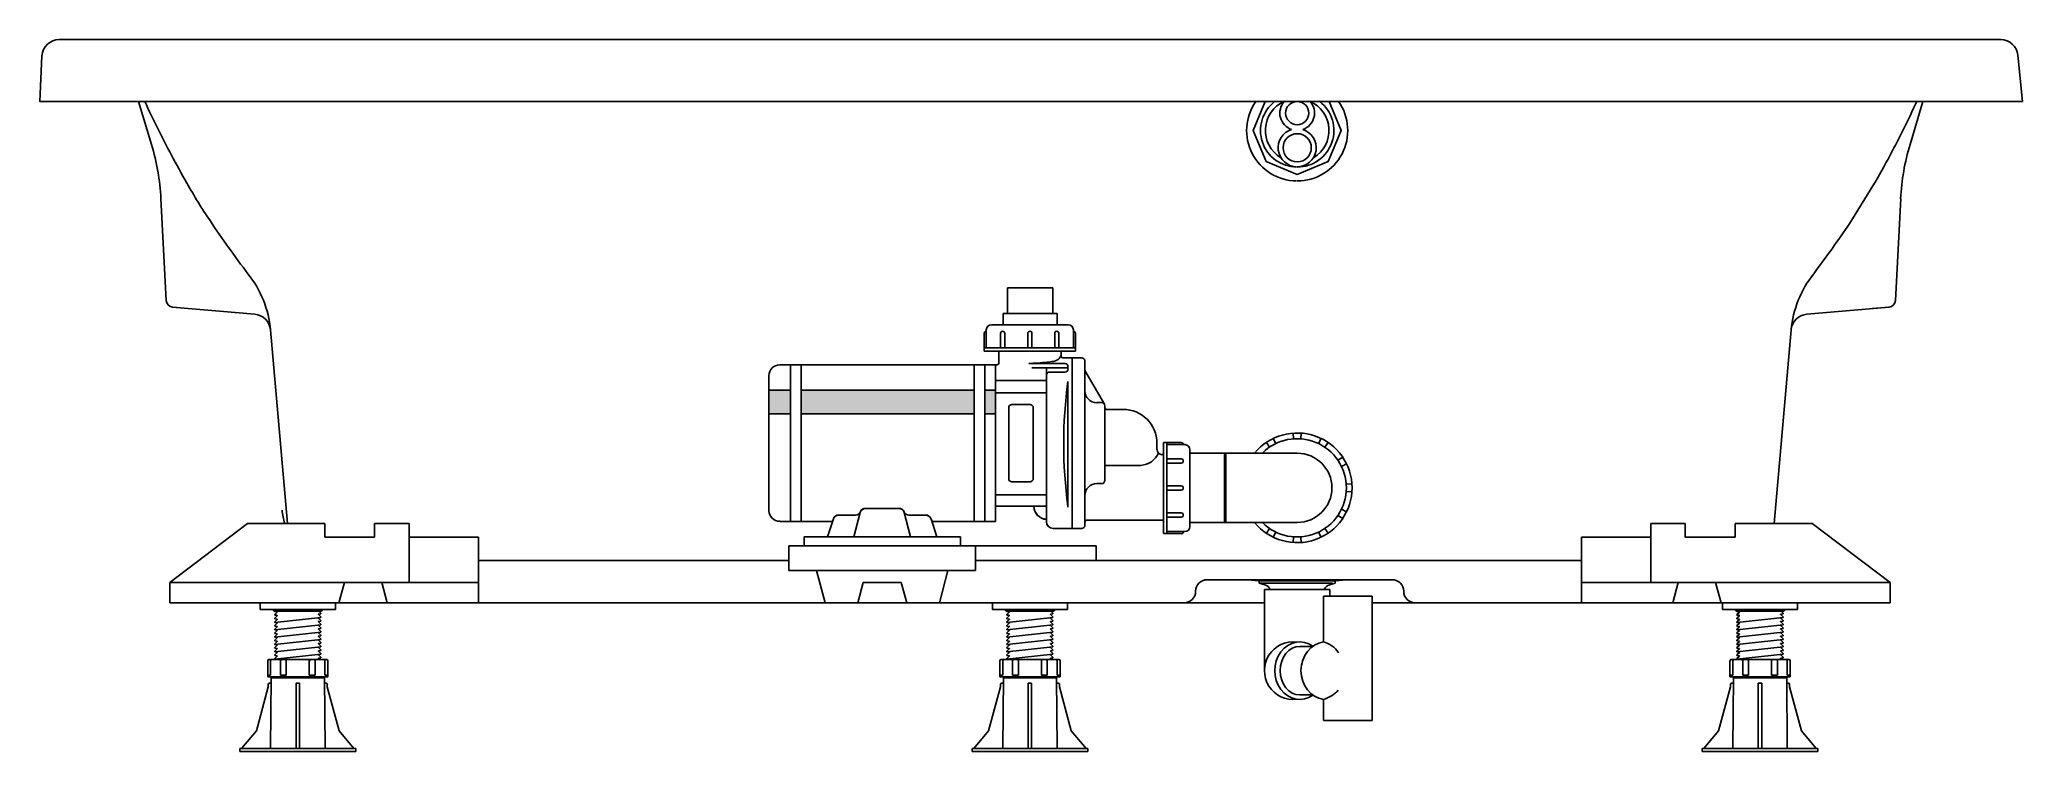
# Model space of a CAD drawing. Header units: millimetres. Extents: x -1224.44 to -1222.84, y 2261.56 to 2262.14.
import ezdxf

# ---------------------------------------------------------------- set-up
doc = ezdxf.new("R2010")
doc.units = ezdxf.units.MM
doc.header["$LTSCALE"] = 10
doc.layers.add('jacuzzi', color=1, linetype='Continuous')

msp = doc.modelspace()

# ---------------------------------------------------------------- hatches: boundary and pattern name
at = {"layer": 'jacuzzi'}
h = msp.add_hatch(color=256, dxfattribs=at)
h.paths.add_polyline_path([(-1223.8498, 2261.8567), (-1223.8498, 2261.8376), (-1223.8325, 2261.8376), (-1223.8325, 2261.8567)])
h.paths.add_polyline_path([(-1223.6843, 2261.8376), (-1223.6843, 2261.8567), (-1223.8238, 2261.8567), (-1223.8238, 2261.8376)])
h.paths.add_polyline_path([(-1223.667, 2261.8567), (-1223.6756, 2261.8567), (-1223.6756, 2261.8376), (-1223.667, 2261.8376)])

# ---------------------------------------------------------------- linework, layer by layer
for p, q in [((-1224.3585, 2262.0898), (-1224.3481, 2262.055)), ((-1222.9185, 2262.0898), (-1222.9289, 2262.055)), ((-1222.9589, 2262.0216), (-1222.9775, 2261.9916)), ((-1224.3362, 2261.929), (-1224.3405, 2262.0113)), ((-1224.3362, 2261.929), (-1224.3405, 2262.0113)), ((-1222.9408, 2261.929), (-1222.9365, 2262.0113)), ((-1222.9408, 2261.929), (-1222.9365, 2262.0113)), ((-1223.6573, 2261.9393), (-1223.6207, 2261.9393)), ((-1224.3311, 2261.9237), (-1224.2648, 2261.9179)), ((-1222.9459, 2261.9237), (-1223.0122, 2261.9179)), ((-1222.9459, 2261.9237), (-1222.9596, 2261.9225)), ((-1224.2384, 2261.7488), (-1224.2521, 2261.9052)), ((-1223.6744, 2261.9042), (-1223.6744, 2261.9054)), ((-1223.6744, 2261.9042), (-1223.6744, 2261.9053)), ((-1223.6744, 2261.8909), (-1223.6744, 2261.9042)), ((-1223.6702, 2261.9095), (-1223.6083, 2261.9095)), ((-1223.6609, 2261.9185), (-1223.6172, 2261.9185)), ((-1223.6041, 2261.9042), (-1223.6041, 2261.9054)), ((-1223.6041, 2261.9042), (-1223.6041, 2261.9053)), ((-1223.6041, 2261.9042), (-1223.6041, 2261.8909)), ((-1223.0386, 2261.7488), (-1223.0249, 2261.9052)), ((-1223.6761, 2261.8909), (-1223.6024, 2261.8909)), ((-1223.6761, 2261.8882), (-1223.6024, 2261.8882)), ((-1223.6643, 2261.8784), (-1223.6643, 2261.8882)), ((-1223.6139, 2261.884), (-1223.6139, 2261.8882)), ((-1223.8411, 2261.877), (-1223.6656, 2261.877)), ((-1223.8325, 2261.8771), (-1223.8325, 2261.7506)), ((-1223.8325, 2261.877), (-1223.8325, 2261.7505)), ((-1223.8238, 2261.8771), (-1223.8238, 2261.7506)), ((-1223.8238, 2261.877), (-1223.8238, 2261.7505)), ((-1223.6843, 2261.877), (-1223.6843, 2261.7505)), ((-1223.6756, 2261.877), (-1223.6756, 2261.7505)), ((-1223.667, 2261.877), (-1223.667, 2261.7629)), ((-1223.667, 2261.8752), (-1223.667, 2261.7628)), ((-1223.6402, 2261.8781), (-1223.6109, 2261.8781)), ((-1223.6377, 2261.8746), (-1223.6085, 2261.8746)), ((-1223.6126, 2261.8827), (-1223.6051, 2261.8827)), ((-1223.6126, 2261.8827), (-1223.6051, 2261.8827)), ((-1223.6085, 2261.8757), (-1223.6085, 2261.8737)), ((-1223.6085, 2261.8757), (-1223.6085, 2261.8737)), ((-1223.6051, 2261.7449), (-1223.6051, 2261.8827)), ((-1223.6051, 2261.7449), (-1223.6051, 2261.8827)), ((-1223.5974, 2261.8827), (-1223.6051, 2261.8827)), ((-1223.5948, 2261.7475), (-1223.5948, 2261.8801)), ((-1223.5791, 2261.8452), (-1223.5948, 2261.8724)), ((-1223.8498, 2261.8684), (-1223.8498, 2261.7592)), ((-1223.8498, 2261.8684), (-1223.8498, 2261.7593)), ((-1223.8325, 2261.8567), (-1223.8498, 2261.8567)), ((-1223.6843, 2261.8567), (-1223.8238, 2261.8567)), ((-1223.6756, 2261.8567), (-1223.667, 2261.8567)), ((-1223.667, 2261.8645), (-1223.6258, 2261.8645)), ((-1223.6234, 2261.8712), (-1223.6109, 2261.8712)), ((-1223.6085, 2261.8628), (-1223.6085, 2261.7621)), ((-1223.667, 2261.8545), (-1223.6258, 2261.8545)), ((-1223.6563, 2261.7851), (-1223.6563, 2261.8423)), ((-1223.6391, 2261.8449), (-1223.6537, 2261.8449)), ((-1223.6365, 2261.7851), (-1223.6365, 2261.8423)), ((-1223.5813, 2261.8465), (-1223.5853, 2261.8465)), ((-1223.5787, 2261.7837), (-1223.5787, 2261.8439)), ((-1223.564, 2261.8411), (-1223.5774, 2261.8411)), ((-1223.8325, 2261.8376), (-1223.8498, 2261.8376)), ((-1223.6843, 2261.8376), (-1223.8238, 2261.8376)), ((-1223.6756, 2261.8376), (-1223.667, 2261.8376)), ((-1223.5367, 2261.8086), (-1223.5367, 2261.8138)), ((-1223.5314, 2261.8143), (-1223.5314, 2261.7407)), ((-1223.5286, 2261.8143), (-1223.5286, 2261.7407)), ((-1223.5286, 2261.8126), (-1223.5143, 2261.8126)), ((-1223.5101, 2261.8085), (-1223.5101, 2261.7466)), ((-1223.5101, 2261.8084), (-1223.5101, 2261.7465)), ((-1223.4484, 2261.8144), (-1223.4458, 2261.8105)), ((-1223.4407, 2261.8134), (-1223.4428, 2261.8176)), ((-1223.4268, 2261.8219), (-1223.4264, 2261.8173)), ((-1223.4206, 2261.8173), (-1223.4202, 2261.8219)), ((-1223.4042, 2261.8176), (-1223.4063, 2261.8134)), ((-1223.4012, 2261.8105), (-1223.3986, 2261.8144)), ((-1223.5497, 2261.7958), (-1223.5787, 2261.7958)), ((-1223.5321, 2261.8045), (-1223.5325, 2261.8045)), ((-1223.5101, 2261.8057), (-1223.4811, 2261.8057)), ((-1223.4235, 2261.8057), (-1223.4823, 2261.8057)), ((-1223.4823, 2261.8057), (-1223.4823, 2261.7497)), ((-1223.4811, 2261.8057), (-1223.4811, 2261.7497)), ((-1223.4811, 2261.802), (-1223.4811, 2261.757)), ((-1223.4811, 2261.8019), (-1223.4811, 2261.7535)), ((-1223.3868, 2261.8026), (-1223.3907, 2261.8)), ((-1223.3878, 2261.7949), (-1223.3836, 2261.797)), ((-1223.6391, 2261.7825), (-1223.6537, 2261.7825)), ((-1223.5813, 2261.7811), (-1223.5853, 2261.7811)), ((-1223.3793, 2261.781), (-1223.3839, 2261.7806)), ((-1223.7719, 2261.7611), (-1223.7584, 2261.7611)), ((-1223.7719, 2261.7611), (-1223.7584, 2261.7611)), ((-1223.7448, 2261.7611), (-1223.7584, 2261.7611)), ((-1223.7448, 2261.7611), (-1223.7584, 2261.7611)), ((-1223.667, 2261.7722), (-1223.667, 2261.7629)), ((-1223.667, 2261.7721), (-1223.667, 2261.7628)), ((-1223.667, 2261.7721), (-1223.6258, 2261.7721)), ((-1223.6258, 2261.7629), (-1223.667, 2261.7629)), ((-1223.667, 2261.7629), (-1223.667, 2261.7506)), ((-1223.667, 2261.7628), (-1223.667, 2261.7505)), ((-1223.6258, 2261.7722), (-1223.6258, 2261.7629)), ((-1223.6258, 2261.7721), (-1223.6258, 2261.7628)), ((-1223.4811, 2261.7604), (-1223.4811, 2261.757)), ((-1223.3836, 2261.7584), (-1223.3878, 2261.7604)), ((-1223.3839, 2261.7748), (-1223.3793, 2261.7744)), ((-1224.3333, 2261.7012), (-1224.2706, 2261.7488)), ((-1224.2082, 2261.7488), (-1224.2706, 2261.7488)), ((-1224.2082, 2261.7488), (-1224.2082, 2261.7378)), ((-1224.1681, 2261.7488), (-1224.1402, 2261.7488)), ((-1224.1681, 2261.7488), (-1224.1681, 2261.7378)), ((-1224.1402, 2261.7488), (-1224.1402, 2261.7012)), ((-1223.8411, 2261.7506), (-1223.7984, 2261.7506)), ((-1223.8411, 2261.7505), (-1223.7984, 2261.7505)), ((-1223.8026, 2261.7381), (-1223.7977, 2261.7527)), ((-1223.8026, 2261.7381), (-1223.7977, 2261.7527)), ((-1223.7936, 2261.7557), (-1223.78, 2261.7557)), ((-1223.7936, 2261.7556), (-1223.78, 2261.7556)), ((-1223.7761, 2261.7579), (-1223.7813, 2261.7381)), ((-1223.7761, 2261.7578), (-1223.7813, 2261.7381)), ((-1223.7406, 2261.7579), (-1223.7355, 2261.7381)), ((-1223.7406, 2261.7578), (-1223.7355, 2261.7381)), ((-1223.7232, 2261.7557), (-1223.7368, 2261.7557)), ((-1223.7232, 2261.7556), (-1223.7368, 2261.7556)), ((-1223.7142, 2261.7381), (-1223.719, 2261.7527)), ((-1223.7142, 2261.7381), (-1223.719, 2261.7527)), ((-1223.7183, 2261.7505), (-1223.667, 2261.7505)), ((-1223.6258, 2261.7523), (-1223.6258, 2261.7503)), ((-1223.6258, 2261.7523), (-1223.6258, 2261.7504)), ((-1223.6051, 2261.7449), (-1223.6204, 2261.7449)), ((-1223.5974, 2261.7449), (-1223.6051, 2261.7449)), ((-1223.5314, 2261.7515), (-1223.5935, 2261.7515)), ((-1223.5101, 2261.7497), (-1223.4811, 2261.7497)), ((-1223.4235, 2261.7497), (-1223.4823, 2261.7497)), ((-1223.4458, 2261.7449), (-1223.4484, 2261.741)), ((-1223.3986, 2261.741), (-1223.4012, 2261.7449)), ((-1223.3907, 2261.7554), (-1223.3868, 2261.7528)), ((-1223.1103, 2261.7488), (-1223.1381, 2261.7488)), ((-1223.1381, 2261.7488), (-1223.1381, 2261.7012)), ((-1223.1103, 2261.7488), (-1223.1103, 2261.7378)), ((-1223.0702, 2261.7488), (-1223.0078, 2261.7488)), ((-1223.0702, 2261.7488), (-1223.0702, 2261.7378)), ((-1222.945, 2261.7012), (-1223.0078, 2261.7488)), ((-1224.0841, 2261.7378), (-1224.0841, 2261.6848)), ((-1223.683, 2261.7308), (-1223.8337, 2261.7308)), ((-1223.8337, 2261.7308), (-1223.8337, 2261.7108)), ((-1223.8237, 2261.7308), (-1223.693, 2261.7308)), ((-1223.8215, 2261.7308), (-1223.8215, 2261.7381)), ((-1223.8215, 2261.7308), (-1223.8215, 2261.7381)), ((-1223.8215, 2261.7381), (-1223.6953, 2261.7381)), ((-1223.8215, 2261.7381), (-1223.6953, 2261.7381)), ((-1223.6953, 2261.7308), (-1223.8215, 2261.7308)), ((-1223.6953, 2261.7308), (-1223.6953, 2261.7381)), ((-1223.6953, 2261.7308), (-1223.6953, 2261.7381)), ((-1223.683, 2261.7308), (-1223.683, 2261.7108)), ((-1223.683, 2261.7308), (-1223.5857, 2261.7308)), ((-1223.5857, 2261.7308), (-1223.5857, 2261.7191)), ((-1223.5154, 2261.7423), (-1223.5286, 2261.7423)), ((-1223.5154, 2261.7424), (-1223.5143, 2261.7424)), ((-1223.5154, 2261.7423), (-1223.5143, 2261.7423)), ((-1223.4428, 2261.7378), (-1223.4407, 2261.742)), ((-1223.4264, 2261.7381), (-1223.4268, 2261.7335)), ((-1223.4202, 2261.7335), (-1223.4206, 2261.7381)), ((-1223.4063, 2261.742), (-1223.4042, 2261.7378)), ((-1223.1942, 2261.7378), (-1223.1942, 2261.6848)), ((-1224.0841, 2261.719), (-1223.8337, 2261.719)), ((-1223.683, 2261.7191), (-1223.1942, 2261.7191)), ((-1224.3333, 2261.7012), (-1224.0841, 2261.7012)), ((-1224.3333, 2261.6848), (-1224.3333, 2261.7012)), ((-1224.1924, 2261.7012), (-1224.1968, 2261.6848)), ((-1224.1622, 2261.7012), (-1224.1578, 2261.6848)), ((-1223.683, 2261.7108), (-1223.8337, 2261.7108)), ((-1223.8115, 2261.7108), (-1223.8045, 2261.6848)), ((-1223.7737, 2261.7012), (-1223.7781, 2261.6848)), ((-1223.7737, 2261.7012), (-1223.743, 2261.7012)), ((-1223.743, 2261.7012), (-1223.7386, 2261.6848)), ((-1223.7053, 2261.7108), (-1223.7122, 2261.6848)), ((-1223.4962, 2261.7034), (-1223.3468, 2261.7034)), ((-1223.4635, 2261.7034), (-1223.4542, 2261.7025)), ((-1223.4635, 2261.7034), (-1223.4542, 2261.7025)), ((-1223.4542, 2261.7025), (-1223.3928, 2261.7025)), ((-1223.4542, 2261.7025), (-1223.4542, 2261.7006)), ((-1223.4542, 2261.7025), (-1223.4542, 2261.7006)), ((-1223.4542, 2261.7006), (-1223.395, 2261.7006)), ((-1223.4497, 2261.6994), (-1223.4542, 2261.7006)), ((-1223.3973, 2261.6994), (-1223.3928, 2261.7006)), ((-1223.3835, 2261.7034), (-1223.3928, 2261.7025)), ((-1223.3835, 2261.7034), (-1223.3928, 2261.7025)), ((-1223.3928, 2261.7025), (-1223.3928, 2261.7006)), ((-1223.3928, 2261.7025), (-1223.3928, 2261.7006)), ((-1222.945, 2261.7012), (-1223.1942, 2261.7012)), ((-1223.1161, 2261.7012), (-1223.1205, 2261.6848)), ((-1223.0859, 2261.7012), (-1223.0815, 2261.6848)), ((-1222.945, 2261.6848), (-1222.945, 2261.7012)), ((-1224.3333, 2261.6848), (-1223.4499, 2261.6848)), ((-1224.2658, 2261.6848), (-1224.1942, 2261.6848)), ((-1224.2603, 2261.6848), (-1224.2603, 2261.6794)), ((-1224.2603, 2261.6848), (-1224.2603, 2261.6794)), ((-1224.1997, 2261.6848), (-1224.1997, 2261.6794)), ((-1224.1997, 2261.6848), (-1224.1997, 2261.6794)), ((-1223.675, 2261.6848), (-1223.6034, 2261.6848)), ((-1223.6695, 2261.6848), (-1223.6695, 2261.6794)), ((-1223.6695, 2261.6848), (-1223.6695, 2261.6794)), ((-1223.6088, 2261.6848), (-1223.6088, 2261.6794)), ((-1223.6088, 2261.6848), (-1223.6088, 2261.6794)), ((-1223.4499, 2261.63), (-1223.4499, 2261.6955)), ((-1223.4499, 2261.6955), (-1223.3971, 2261.6955)), ((-1223.4024, 2261.6901), (-1223.4024, 2261.6532)), ((-1223.4024, 2261.6901), (-1223.3631, 2261.6901)), ((-1223.3971, 2261.6955), (-1223.3971, 2261.6901)), ((-1223.3631, 2261.6901), (-1223.3631, 2261.5898)), ((-1223.3631, 2261.6848), (-1222.945, 2261.6848)), ((-1223.0858, 2261.6848), (-1223.0142, 2261.6848)), ((-1223.0803, 2261.6848), (-1223.0803, 2261.6794)), ((-1223.0803, 2261.6848), (-1223.0803, 2261.6794)), ((-1223.0197, 2261.6848), (-1223.0197, 2261.6794)), ((-1223.0197, 2261.6848), (-1223.0197, 2261.6794)), ((-1224.1997, 2261.6794), (-1224.2603, 2261.6794)), ((-1224.2491, 2261.679), (-1224.2491, 2261.679)), ((-1224.2491, 2261.678), (-1224.248, 2261.678)), ((-1224.2491, 2261.673), (-1224.2491, 2261.673)), ((-1224.2486, 2261.678), (-1224.2486, 2261.6779)), ((-1224.2486, 2261.6779), (-1224.2468, 2261.6776)), ((-1224.2467, 2261.6773), (-1224.2486, 2261.6754)), ((-1224.2486, 2261.6754), (-1224.2486, 2261.6749)), ((-1224.2486, 2261.6749), (-1224.2468, 2261.6747)), ((-1224.2467, 2261.6743), (-1224.2486, 2261.6724)), ((-1224.2486, 2261.669), (-1224.2114, 2261.673)), ((-1224.2486, 2261.6724), (-1224.2486, 2261.6719)), ((-1224.2486, 2261.6719), (-1224.2468, 2261.6717)), ((-1224.2467, 2261.6713), (-1224.2486, 2261.6694)), ((-1224.2486, 2261.6694), (-1224.2486, 2261.669)), ((-1224.2486, 2261.669), (-1224.2468, 2261.6687)), ((-1224.2467, 2261.6684), (-1224.2486, 2261.6665)), ((-1224.2486, 2261.663), (-1224.2114, 2261.667)), ((-1224.2486, 2261.6665), (-1224.2486, 2261.666)), ((-1224.2486, 2261.666), (-1224.2468, 2261.6658)), ((-1224.2467, 2261.6654), (-1224.2486, 2261.6635)), ((-1224.248, 2261.678), (-1224.2109, 2261.678)), ((-1224.2133, 2261.6753), (-1224.2114, 2261.6734)), ((-1224.2133, 2261.6724), (-1224.2114, 2261.6705)), ((-1224.2133, 2261.6694), (-1224.2114, 2261.6675)), ((-1224.2133, 2261.6664), (-1224.2114, 2261.6645)), ((-1224.2114, 2261.6759), (-1224.2132, 2261.6757)), ((-1224.2114, 2261.673), (-1224.2132, 2261.6727)), ((-1224.2114, 2261.67), (-1224.2132, 2261.6698)), ((-1224.2114, 2261.667), (-1224.2132, 2261.6668)), ((-1224.2114, 2261.6641), (-1224.2132, 2261.6638)), ((-1224.2122, 2261.6772), (-1224.2114, 2261.6764)), ((-1224.2114, 2261.6764), (-1224.2114, 2261.6759)), ((-1224.2114, 2261.6734), (-1224.2114, 2261.673)), ((-1224.2114, 2261.6705), (-1224.2114, 2261.67)), ((-1224.2114, 2261.6675), (-1224.2114, 2261.667)), ((-1224.2114, 2261.6645), (-1224.2114, 2261.6641)), ((-1223.6088, 2261.6794), (-1223.6695, 2261.6794)), ((-1223.6583, 2261.679), (-1223.6583, 2261.679)), ((-1223.6583, 2261.678), (-1223.6571, 2261.678)), ((-1223.6583, 2261.673), (-1223.6583, 2261.673)), ((-1223.6578, 2261.678), (-1223.6578, 2261.6779)), ((-1223.6578, 2261.6779), (-1223.656, 2261.6776)), ((-1223.6559, 2261.6773), (-1223.6578, 2261.6754)), ((-1223.6578, 2261.6754), (-1223.6578, 2261.6749)), ((-1223.6578, 2261.6749), (-1223.656, 2261.6747)), ((-1223.6559, 2261.6743), (-1223.6578, 2261.6724)), ((-1223.6578, 2261.669), (-1223.6206, 2261.673)), ((-1223.6578, 2261.6724), (-1223.6578, 2261.6719)), ((-1223.6578, 2261.6719), (-1223.656, 2261.6717)), ((-1223.6559, 2261.6713), (-1223.6578, 2261.6694)), ((-1223.6578, 2261.6694), (-1223.6578, 2261.669)), ((-1223.6578, 2261.669), (-1223.656, 2261.6687)), ((-1223.6559, 2261.6684), (-1223.6578, 2261.6665)), ((-1223.6578, 2261.663), (-1223.6206, 2261.667)), ((-1223.6578, 2261.6665), (-1223.6578, 2261.666)), ((-1223.6578, 2261.666), (-1223.656, 2261.6658)), ((-1223.6559, 2261.6654), (-1223.6578, 2261.6635)), ((-1223.6571, 2261.678), (-1223.62, 2261.678)), ((-1223.6225, 2261.6753), (-1223.6206, 2261.6734)), ((-1223.6225, 2261.6724), (-1223.6206, 2261.6705)), ((-1223.6225, 2261.6694), (-1223.6206, 2261.6675)), ((-1223.6225, 2261.6664), (-1223.6206, 2261.6645)), ((-1223.6206, 2261.6759), (-1223.6223, 2261.6757)), ((-1223.6206, 2261.673), (-1223.6223, 2261.6727)), ((-1223.6206, 2261.67), (-1223.6223, 2261.6698)), ((-1223.6206, 2261.667), (-1223.6223, 2261.6668)), ((-1223.6206, 2261.6641), (-1223.6223, 2261.6638)), ((-1223.6214, 2261.6772), (-1223.6206, 2261.6764)), ((-1223.6206, 2261.6764), (-1223.6206, 2261.6759)), ((-1223.6206, 2261.6734), (-1223.6206, 2261.673)), ((-1223.6206, 2261.6705), (-1223.6206, 2261.67)), ((-1223.6206, 2261.6675), (-1223.6206, 2261.667)), ((-1223.6206, 2261.6645), (-1223.6206, 2261.6641)), ((-1223.0197, 2261.6794), (-1223.0803, 2261.6794)), ((-1223.0691, 2261.679), (-1223.0691, 2261.679)), ((-1223.0691, 2261.678), (-1223.068, 2261.678)), ((-1223.0691, 2261.673), (-1223.0691, 2261.673)), ((-1223.0686, 2261.678), (-1223.0686, 2261.6779)), ((-1223.0686, 2261.6779), (-1223.0668, 2261.6776)), ((-1223.0667, 2261.6773), (-1223.0686, 2261.6754)), ((-1223.0686, 2261.6754), (-1223.0686, 2261.6749)), ((-1223.0686, 2261.6749), (-1223.0668, 2261.6747)), ((-1223.0667, 2261.6743), (-1223.0686, 2261.6724)), ((-1223.0686, 2261.669), (-1223.0314, 2261.673)), ((-1223.0686, 2261.6724), (-1223.0686, 2261.6719)), ((-1223.0686, 2261.6719), (-1223.0668, 2261.6717)), ((-1223.0667, 2261.6713), (-1223.0686, 2261.6694)), ((-1223.0686, 2261.6694), (-1223.0686, 2261.669)), ((-1223.0686, 2261.669), (-1223.0668, 2261.6687)), ((-1223.0667, 2261.6684), (-1223.0686, 2261.6665)), ((-1223.0686, 2261.663), (-1223.0314, 2261.667)), ((-1223.0686, 2261.6665), (-1223.0686, 2261.666)), ((-1223.0686, 2261.666), (-1223.0668, 2261.6658)), ((-1223.0667, 2261.6654), (-1223.0686, 2261.6635)), ((-1223.068, 2261.678), (-1223.0309, 2261.678)), ((-1223.0333, 2261.6753), (-1223.0314, 2261.6734)), ((-1223.0333, 2261.6724), (-1223.0314, 2261.6705)), ((-1223.0333, 2261.6694), (-1223.0314, 2261.6675)), ((-1223.0333, 2261.6664), (-1223.0314, 2261.6645)), ((-1223.0314, 2261.6759), (-1223.0332, 2261.6757)), ((-1223.0314, 2261.673), (-1223.0332, 2261.6727)), ((-1223.0314, 2261.67), (-1223.0332, 2261.6698)), ((-1223.0314, 2261.667), (-1223.0332, 2261.6668)), ((-1223.0314, 2261.6641), (-1223.0332, 2261.6638)), ((-1223.0322, 2261.6772), (-1223.0314, 2261.6764)), ((-1223.0314, 2261.6764), (-1223.0314, 2261.6759)), ((-1223.0314, 2261.6734), (-1223.0314, 2261.673)), ((-1223.0314, 2261.6705), (-1223.0314, 2261.67)), ((-1223.0314, 2261.6675), (-1223.0314, 2261.667)), ((-1223.0314, 2261.6645), (-1223.0314, 2261.6641)), ((-1224.2486, 2261.6635), (-1224.2486, 2261.663)), ((-1224.2486, 2261.663), (-1224.2468, 2261.6628)), ((-1224.2467, 2261.6624), (-1224.2486, 2261.6605)), ((-1224.2486, 2261.6571), (-1224.2114, 2261.6611)), ((-1224.2486, 2261.6605), (-1224.2486, 2261.6601)), ((-1224.2486, 2261.6601), (-1224.2468, 2261.6598)), ((-1224.2467, 2261.6595), (-1224.2486, 2261.6576)), ((-1224.2486, 2261.6576), (-1224.2486, 2261.6571)), ((-1224.2486, 2261.6571), (-1224.2468, 2261.6569)), ((-1224.2467, 2261.6565), (-1224.2486, 2261.6546)), ((-1224.2486, 2261.6512), (-1224.2114, 2261.6552)), ((-1224.2486, 2261.6546), (-1224.2486, 2261.6541)), ((-1224.2486, 2261.6541), (-1224.2468, 2261.6539)), ((-1224.2467, 2261.6536), (-1224.2486, 2261.6517)), ((-1224.2486, 2261.6517), (-1224.2486, 2261.6512)), ((-1224.2486, 2261.6512), (-1224.2468, 2261.651)), ((-1224.2467, 2261.6506), (-1224.2486, 2261.6487)), ((-1224.2486, 2261.6452), (-1224.2114, 2261.6492)), ((-1224.2486, 2261.6487), (-1224.2486, 2261.6482)), ((-1224.2486, 2261.6482), (-1224.2468, 2261.648)), ((-1224.2133, 2261.6635), (-1224.2114, 2261.6616)), ((-1224.2133, 2261.6605), (-1224.2114, 2261.6586)), ((-1224.2133, 2261.6575), (-1224.2114, 2261.6556)), ((-1224.2133, 2261.6546), (-1224.2114, 2261.6527)), ((-1224.2133, 2261.6516), (-1224.2114, 2261.6497)), ((-1224.2133, 2261.6487), (-1224.2114, 2261.6468)), ((-1224.2114, 2261.6611), (-1224.2132, 2261.6609)), ((-1224.2114, 2261.6581), (-1224.2132, 2261.6579)), ((-1224.2114, 2261.6552), (-1224.2132, 2261.6549)), ((-1224.2114, 2261.6522), (-1224.2132, 2261.652)), ((-1224.2114, 2261.6492), (-1224.2132, 2261.649)), ((-1224.2114, 2261.6616), (-1224.2114, 2261.6611)), ((-1224.2114, 2261.6586), (-1224.2114, 2261.6581)), ((-1224.2114, 2261.6556), (-1224.2114, 2261.6552)), ((-1224.2114, 2261.6527), (-1224.2114, 2261.6522)), ((-1224.2114, 2261.6497), (-1224.2114, 2261.6492)), ((-1223.6578, 2261.6635), (-1223.6578, 2261.663)), ((-1223.6578, 2261.663), (-1223.656, 2261.6628)), ((-1223.6559, 2261.6624), (-1223.6578, 2261.6605)), ((-1223.6578, 2261.6571), (-1223.6206, 2261.6611)), ((-1223.6578, 2261.6605), (-1223.6578, 2261.6601)), ((-1223.6578, 2261.6601), (-1223.656, 2261.6598)), ((-1223.6559, 2261.6595), (-1223.6578, 2261.6576)), ((-1223.6578, 2261.6576), (-1223.6578, 2261.6571)), ((-1223.6578, 2261.6571), (-1223.656, 2261.6569)), ((-1223.6559, 2261.6565), (-1223.6578, 2261.6546)), ((-1223.6578, 2261.6512), (-1223.6206, 2261.6552)), ((-1223.6578, 2261.6546), (-1223.6578, 2261.6541)), ((-1223.6578, 2261.6541), (-1223.656, 2261.6539)), ((-1223.6559, 2261.6536), (-1223.6578, 2261.6517)), ((-1223.6578, 2261.6517), (-1223.6578, 2261.6512)), ((-1223.6578, 2261.6512), (-1223.656, 2261.651)), ((-1223.6559, 2261.6506), (-1223.6578, 2261.6487)), ((-1223.6578, 2261.6452), (-1223.6206, 2261.6492)), ((-1223.6578, 2261.6487), (-1223.6578, 2261.6482)), ((-1223.6578, 2261.6482), (-1223.656, 2261.648)), ((-1223.6225, 2261.6635), (-1223.6206, 2261.6616)), ((-1223.6225, 2261.6605), (-1223.6206, 2261.6586)), ((-1223.6225, 2261.6575), (-1223.6206, 2261.6556)), ((-1223.6225, 2261.6546), (-1223.6206, 2261.6527)), ((-1223.6225, 2261.6516), (-1223.6206, 2261.6497)), ((-1223.6225, 2261.6487), (-1223.6206, 2261.6468)), ((-1223.6206, 2261.6611), (-1223.6223, 2261.6609)), ((-1223.6206, 2261.6581), (-1223.6223, 2261.6579)), ((-1223.6206, 2261.6552), (-1223.6223, 2261.6549)), ((-1223.6206, 2261.6522), (-1223.6223, 2261.652)), ((-1223.6206, 2261.6492), (-1223.6223, 2261.649)), ((-1223.6206, 2261.6616), (-1223.6206, 2261.6611)), ((-1223.6206, 2261.6586), (-1223.6206, 2261.6581)), ((-1223.6206, 2261.6556), (-1223.6206, 2261.6552)), ((-1223.6206, 2261.6527), (-1223.6206, 2261.6522)), ((-1223.6206, 2261.6497), (-1223.6206, 2261.6492)), ((-1223.4214, 2261.6496), (-1223.4113, 2261.6496)), ((-1223.0686, 2261.6635), (-1223.0686, 2261.663)), ((-1223.0686, 2261.663), (-1223.0668, 2261.6628)), ((-1223.0667, 2261.6624), (-1223.0686, 2261.6605)), ((-1223.0686, 2261.6571), (-1223.0314, 2261.6611)), ((-1223.0686, 2261.6605), (-1223.0686, 2261.6601)), ((-1223.0686, 2261.6601), (-1223.0668, 2261.6598)), ((-1223.0667, 2261.6595), (-1223.0686, 2261.6576)), ((-1223.0686, 2261.6576), (-1223.0686, 2261.6571)), ((-1223.0686, 2261.6571), (-1223.0668, 2261.6569)), ((-1223.0667, 2261.6565), (-1223.0686, 2261.6546)), ((-1223.0686, 2261.6512), (-1223.0314, 2261.6552)), ((-1223.0686, 2261.6546), (-1223.0686, 2261.6541)), ((-1223.0686, 2261.6541), (-1223.0668, 2261.6539)), ((-1223.0667, 2261.6536), (-1223.0686, 2261.6517)), ((-1223.0686, 2261.6517), (-1223.0686, 2261.6512)), ((-1223.0686, 2261.6512), (-1223.0668, 2261.651)), ((-1223.0667, 2261.6506), (-1223.0686, 2261.6487)), ((-1223.0686, 2261.6452), (-1223.0314, 2261.6492)), ((-1223.0686, 2261.6487), (-1223.0686, 2261.6482)), ((-1223.0686, 2261.6482), (-1223.0668, 2261.648)), ((-1223.0333, 2261.6635), (-1223.0314, 2261.6616)), ((-1223.0333, 2261.6605), (-1223.0314, 2261.6586)), ((-1223.0333, 2261.6575), (-1223.0314, 2261.6556)), ((-1223.0333, 2261.6546), (-1223.0314, 2261.6527)), ((-1223.0333, 2261.6516), (-1223.0314, 2261.6497)), ((-1223.0333, 2261.6487), (-1223.0314, 2261.6468)), ((-1223.0314, 2261.6611), (-1223.0332, 2261.6609)), ((-1223.0314, 2261.6581), (-1223.0332, 2261.6579)), ((-1223.0314, 2261.6552), (-1223.0332, 2261.6549)), ((-1223.0314, 2261.6522), (-1223.0332, 2261.652)), ((-1223.0314, 2261.6492), (-1223.0332, 2261.649)), ((-1223.0314, 2261.6616), (-1223.0314, 2261.6611)), ((-1223.0314, 2261.6586), (-1223.0314, 2261.6581)), ((-1223.0314, 2261.6556), (-1223.0314, 2261.6552)), ((-1223.0314, 2261.6527), (-1223.0314, 2261.6522)), ((-1223.0314, 2261.6497), (-1223.0314, 2261.6492)), ((-1224.2543, 2261.6249), (-1224.2543, 2261.638)), ((-1224.2533, 2261.6389), (-1224.2067, 2261.6389)), ((-1224.2519, 2261.6268), (-1224.2519, 2261.638)), ((-1224.2489, 2261.6389), (-1224.2112, 2261.6389)), ((-1224.2467, 2261.6476), (-1224.2486, 2261.6457)), ((-1224.2486, 2261.6457), (-1224.2486, 2261.6452)), ((-1224.2486, 2261.6452), (-1224.2468, 2261.645)), ((-1224.2467, 2261.6447), (-1224.2486, 2261.6428)), ((-1224.2486, 2261.6393), (-1224.2114, 2261.6433)), ((-1224.2486, 2261.6428), (-1224.2486, 2261.6423)), ((-1224.2486, 2261.6423), (-1224.2468, 2261.6421)), ((-1224.2467, 2261.6417), (-1224.2486, 2261.6398)), ((-1224.2486, 2261.6398), (-1224.2486, 2261.6393)), ((-1224.2486, 2261.6393), (-1224.2468, 2261.6391)), ((-1224.244, 2261.6389), (-1224.244, 2261.6263)), ((-1224.2393, 2261.6389), (-1224.2393, 2261.6263)), ((-1224.2207, 2261.6389), (-1224.2207, 2261.6263)), ((-1224.216, 2261.6389), (-1224.216, 2261.6263)), ((-1224.2133, 2261.6457), (-1224.2114, 2261.6438)), ((-1224.2133, 2261.6427), (-1224.2114, 2261.6408)), ((-1224.2133, 2261.6398), (-1224.2124, 2261.6389)), ((-1224.2114, 2261.6463), (-1224.2132, 2261.6461)), ((-1224.2114, 2261.6433), (-1224.2132, 2261.6431)), ((-1224.2114, 2261.6403), (-1224.2132, 2261.6401)), ((-1224.2114, 2261.6468), (-1224.2114, 2261.6463)), ((-1224.2114, 2261.6438), (-1224.2114, 2261.6433)), ((-1224.2114, 2261.6408), (-1224.2114, 2261.6403)), ((-1224.2081, 2261.6268), (-1224.2081, 2261.638)), ((-1224.2057, 2261.6259), (-1224.2057, 2261.638)), ((-1223.6634, 2261.6249), (-1223.6634, 2261.638)), ((-1223.6625, 2261.6389), (-1223.6158, 2261.6389)), ((-1223.6611, 2261.6268), (-1223.6611, 2261.638)), ((-1223.658, 2261.6389), (-1223.6203, 2261.6389)), ((-1223.6559, 2261.6476), (-1223.6578, 2261.6457)), ((-1223.6578, 2261.6457), (-1223.6578, 2261.6452)), ((-1223.6578, 2261.6452), (-1223.656, 2261.645)), ((-1223.6559, 2261.6447), (-1223.6578, 2261.6428)), ((-1223.6578, 2261.6393), (-1223.6206, 2261.6433)), ((-1223.6578, 2261.6428), (-1223.6578, 2261.6423)), ((-1223.6578, 2261.6423), (-1223.656, 2261.6421)), ((-1223.6559, 2261.6417), (-1223.6578, 2261.6398)), ((-1223.6578, 2261.6398), (-1223.6578, 2261.6393)), ((-1223.6578, 2261.6393), (-1223.656, 2261.6391)), ((-1223.6532, 2261.6389), (-1223.6532, 2261.6263)), ((-1223.6485, 2261.6389), (-1223.6485, 2261.6263)), ((-1223.6298, 2261.6389), (-1223.6298, 2261.6263)), ((-1223.6252, 2261.6389), (-1223.6252, 2261.6263)), ((-1223.6225, 2261.6457), (-1223.6206, 2261.6438)), ((-1223.6225, 2261.6427), (-1223.6206, 2261.6408)), ((-1223.6225, 2261.6398), (-1223.6216, 2261.6389)), ((-1223.6206, 2261.6463), (-1223.6223, 2261.6461)), ((-1223.6206, 2261.6433), (-1223.6223, 2261.6431)), ((-1223.6206, 2261.6403), (-1223.6223, 2261.6401)), ((-1223.6206, 2261.6468), (-1223.6206, 2261.6463)), ((-1223.6206, 2261.6438), (-1223.6206, 2261.6433)), ((-1223.6206, 2261.6408), (-1223.6206, 2261.6403)), ((-1223.6172, 2261.6268), (-1223.6172, 2261.638)), ((-1223.6149, 2261.6259), (-1223.6149, 2261.638)), ((-1223.0743, 2261.6249), (-1223.0743, 2261.638)), ((-1223.0733, 2261.6389), (-1223.0267, 2261.6389)), ((-1223.0719, 2261.6268), (-1223.0719, 2261.638)), ((-1223.0689, 2261.6389), (-1223.0312, 2261.6389)), ((-1223.0667, 2261.6476), (-1223.0686, 2261.6457)), ((-1223.0686, 2261.6457), (-1223.0686, 2261.6452)), ((-1223.0686, 2261.6452), (-1223.0668, 2261.645)), ((-1223.0667, 2261.6447), (-1223.0686, 2261.6428)), ((-1223.0686, 2261.6393), (-1223.0314, 2261.6433)), ((-1223.0686, 2261.6428), (-1223.0686, 2261.6423)), ((-1223.0686, 2261.6423), (-1223.0668, 2261.6421)), ((-1223.0667, 2261.6417), (-1223.0686, 2261.6398)), ((-1223.0686, 2261.6398), (-1223.0686, 2261.6393)), ((-1223.0686, 2261.6393), (-1223.0668, 2261.6391)), ((-1223.064, 2261.6389), (-1223.064, 2261.6263)), ((-1223.0593, 2261.6389), (-1223.0593, 2261.6263)), ((-1223.0407, 2261.6389), (-1223.0407, 2261.6263)), ((-1223.036, 2261.6389), (-1223.036, 2261.6263)), ((-1223.0333, 2261.6457), (-1223.0314, 2261.6438)), ((-1223.0333, 2261.6427), (-1223.0314, 2261.6408)), ((-1223.0333, 2261.6398), (-1223.0324, 2261.6389)), ((-1223.0314, 2261.6463), (-1223.0332, 2261.6461)), ((-1223.0314, 2261.6433), (-1223.0332, 2261.6431)), ((-1223.0314, 2261.6403), (-1223.0332, 2261.6401)), ((-1223.0314, 2261.6468), (-1223.0314, 2261.6463)), ((-1223.0314, 2261.6438), (-1223.0314, 2261.6433)), ((-1223.0314, 2261.6408), (-1223.0314, 2261.6403)), ((-1223.0281, 2261.6268), (-1223.0281, 2261.638)), ((-1223.0257, 2261.6259), (-1223.0257, 2261.638)), ((-1224.2634, 2261.5813), (-1224.2538, 2261.617)), ((-1224.2543, 2261.6263), (-1224.2524, 2261.6263)), ((-1224.2543, 2261.6249), (-1224.2543, 2261.6259)), ((-1224.2543, 2261.6249), (-1224.2057, 2261.6249)), ((-1224.2538, 2261.617), (-1224.2538, 2261.6189)), ((-1224.2529, 2261.6198), (-1224.2515, 2261.6198)), ((-1224.252, 2261.5676), (-1224.2515, 2261.6241)), ((-1224.2515, 2261.6241), (-1224.2085, 2261.6241)), ((-1224.244, 2261.6263), (-1224.2393, 2261.6263)), ((-1224.2314, 2261.6198), (-1224.2286, 2261.6198)), ((-1224.2314, 2261.5671), (-1224.2314, 2261.6198)), ((-1224.2286, 2261.5671), (-1224.2286, 2261.6198)), ((-1224.2207, 2261.6263), (-1224.216, 2261.6263)), ((-1224.208, 2261.5676), (-1224.2085, 2261.6241)), ((-1224.2071, 2261.6198), (-1224.2085, 2261.6198)), ((-1224.2076, 2261.6263), (-1224.2057, 2261.6263)), ((-1224.2062, 2261.617), (-1224.2062, 2261.6189)), ((-1224.1966, 2261.5813), (-1224.2062, 2261.617)), ((-1224.2057, 2261.6249), (-1224.2057, 2261.6259)), ((-1223.6726, 2261.5813), (-1223.663, 2261.617)), ((-1223.6634, 2261.6263), (-1223.6616, 2261.6263)), ((-1223.6634, 2261.6249), (-1223.6634, 2261.6259)), ((-1223.6634, 2261.6249), (-1223.6149, 2261.6249)), ((-1223.663, 2261.617), (-1223.663, 2261.6189)), ((-1223.662, 2261.6198), (-1223.6606, 2261.6198)), ((-1223.6611, 2261.5676), (-1223.6606, 2261.6241)), ((-1223.6606, 2261.6241), (-1223.6177, 2261.6241)), ((-1223.6532, 2261.6263), (-1223.6485, 2261.6263)), ((-1223.6406, 2261.6198), (-1223.6378, 2261.6198)), ((-1223.6406, 2261.5671), (-1223.6406, 2261.6198)), ((-1223.6378, 2261.5671), (-1223.6378, 2261.6198)), ((-1223.6298, 2261.6263), (-1223.6252, 2261.6263)), ((-1223.6172, 2261.5676), (-1223.6177, 2261.6241)), ((-1223.6163, 2261.6198), (-1223.6177, 2261.6198)), ((-1223.6168, 2261.6263), (-1223.6149, 2261.6263)), ((-1223.6154, 2261.617), (-1223.6154, 2261.6189)), ((-1223.6058, 2261.5813), (-1223.6154, 2261.617)), ((-1223.6149, 2261.6249), (-1223.6149, 2261.6259)), ((-1223.0834, 2261.5813), (-1223.0738, 2261.617)), ((-1223.0743, 2261.6263), (-1223.0724, 2261.6263)), ((-1223.0743, 2261.6249), (-1223.0743, 2261.6259)), ((-1223.0743, 2261.6249), (-1223.0257, 2261.6249)), ((-1223.0738, 2261.617), (-1223.0738, 2261.6189)), ((-1223.0729, 2261.6198), (-1223.0715, 2261.6198)), ((-1223.072, 2261.5676), (-1223.0715, 2261.6241)), ((-1223.0715, 2261.6241), (-1223.0285, 2261.6241)), ((-1223.064, 2261.6263), (-1223.0593, 2261.6263)), ((-1223.0514, 2261.6198), (-1223.0486, 2261.6198)), ((-1223.0514, 2261.5671), (-1223.0514, 2261.6198)), ((-1223.0486, 2261.5671), (-1223.0486, 2261.6198)), ((-1223.0407, 2261.6263), (-1223.036, 2261.6263)), ((-1223.028, 2261.5676), (-1223.0285, 2261.6241)), ((-1223.0271, 2261.6198), (-1223.0285, 2261.6198)), ((-1223.0276, 2261.6263), (-1223.0257, 2261.6263)), ((-1223.0262, 2261.617), (-1223.0262, 2261.6189)), ((-1223.0166, 2261.5813), (-1223.0262, 2261.617)), ((-1223.0257, 2261.6249), (-1223.0257, 2261.6259)), ((-1223.4214, 2261.6104), (-1223.418, 2261.6104)), ((-1223.418, 2261.6104), (-1223.4113, 2261.6104)), ((-1223.4024, 2261.6068), (-1223.4024, 2261.5898)), ((-1223.4024, 2261.5898), (-1223.3631, 2261.5898)), ((-1224.2753, 2261.5671), (-1224.2634, 2261.5813)), ((-1224.1847, 2261.5671), (-1224.1966, 2261.5813)), ((-1223.6844, 2261.5671), (-1223.6726, 2261.5813)), ((-1223.5939, 2261.5671), (-1223.6058, 2261.5813)), ((-1223.0953, 2261.5671), (-1223.0834, 2261.5813)), ((-1223.0047, 2261.5671), (-1223.0166, 2261.5813)), ((-1224.2767, 2261.5671), (-1224.1833, 2261.5671)), ((-1224.2767, 2261.5648), (-1224.2767, 2261.5671)), ((-1224.2767, 2261.5648), (-1224.1833, 2261.5648)), ((-1224.1833, 2261.5648), (-1224.1833, 2261.5671)), ((-1223.6858, 2261.5671), (-1223.5925, 2261.5671)), ((-1223.6858, 2261.5648), (-1223.6858, 2261.5671)), ((-1223.6858, 2261.5648), (-1223.5925, 2261.5648)), ((-1223.5925, 2261.5648), (-1223.5925, 2261.5671)), ((-1223.0967, 2261.5671), (-1223.0033, 2261.5671)), ((-1223.0967, 2261.5648), (-1223.0967, 2261.5671)), ((-1223.0967, 2261.5648), (-1223.0033, 2261.5648)), ((-1223.0033, 2261.5648), (-1223.0033, 2261.5671))]:
    msp.add_line(p, q, dxfattribs=at)
msp.add_lwpolyline([(-1224.4365, 2262.1266, -0.396768), (-1224.4225, 2262.1398), (-1222.8558, 2262.1398, -0.385314), (-1222.8419, 2262.1272), (-1222.8383, 2262.0898), (-1224.4383, 2262.0898)], format="xyb", close=True, dxfattribs=at)
for points in [[(-1223.4494, 2262.0898), (-1223.4591, 2262.0664), (-1223.4486, 2262.0413), (-1223.4235, 2262.0308)], [(-1223.4235, 2262.0308), (-1223.3984, 2262.0413), (-1223.3879, 2262.0664), (-1223.3976, 2262.0898)], [(-1223.6573, 2261.9393), (-1223.6573, 2261.9185)], [(-1223.6207, 2261.9393), (-1223.6207, 2261.9185)], [(-1223.6609, 2261.9185), (-1223.6609, 2261.9096)], [(-1223.6172, 2261.9185), (-1223.6172, 2261.9095)], [(-1223.6761, 2261.9025), (-1223.6761, 2261.8882)], [(-1223.6629, 2261.9025), (-1223.6629, 2261.8909)], [(-1223.6595, 2261.9025), (-1223.6595, 2261.8909)], [(-1223.6409, 2261.9025), (-1223.6409, 2261.8909)], [(-1223.6376, 2261.9025), (-1223.6376, 2261.8909)], [(-1223.6192, 2261.9025), (-1223.6192, 2261.8909)], [(-1223.6159, 2261.9025), (-1223.6159, 2261.8909)], [(-1223.6024, 2261.9025), (-1223.6024, 2261.8882)], [(-1223.6258, 2261.8746), (-1223.6258, 2261.7721)], [(-1223.5171, 2261.8143), (-1223.5314, 2261.8143)], [(-1223.5171, 2261.8011), (-1223.5286, 2261.8011)], [(-1223.5171, 2261.7977), (-1223.5286, 2261.7977)], [(-1223.5171, 2261.7792), (-1223.5286, 2261.7792)], [(-1223.6258, 2261.7629), (-1223.6258, 2261.7584), (-1223.6258, 2261.7523)], [(-1223.6258, 2261.7628), (-1223.6258, 2261.7583), (-1223.6258, 2261.7523)], [(-1223.5171, 2261.7758), (-1223.5286, 2261.7758)], [(-1223.5171, 2261.7575), (-1223.5286, 2261.7575)], [(-1223.5171, 2261.7541), (-1223.5286, 2261.7541)], [(-1224.2082, 2261.7378), (-1224.1681, 2261.7378)], [(-1224.1402, 2261.7378), (-1224.0841, 2261.7378)], [(-1223.5171, 2261.7407), (-1223.5314, 2261.7407)], [(-1223.1381, 2261.7378), (-1223.1942, 2261.7378)], [(-1223.0702, 2261.7378), (-1223.1103, 2261.7378)]]:
    msp.add_lwpolyline(points, dxfattribs=at)
msp.add_lwpolyline([(-1223.6402, 2261.8781, 0.008376), (-1223.6328, 2261.8785, 0.008376), (-1223.6254, 2261.8792, 0.00574), (-1223.6203, 2261.8798, 0.000724), (-1223.6197, 2261.8799)], format="xyb", dxfattribs=at)
for centre, radius in [((-1223.4235, 2262.0804), 0.00933), ((-1223.4235, 2262.0524), 0.0114)]:
    msp.add_circle(centre, radius, dxfattribs=at)
for centre, radius, start, end in [((-1223.4235, 2262.0664), 0.0408, 145.0254, 269.2976), ((-1223.4235, 2262.0664), 0.0296, 127.9118, 269.0332), ((-1223.4235, 2262.0664), 0.0257, 113.5565, 239.2486), ((-1223.4235, 2262.0804), 0.014, 137.936, 251.3518), ((-1223.4235, 2262.0664), 0.0296, 270, 52.0882), ((-1223.4235, 2262.0664), 0.0408, 270, 34.9746), ((-1223.4235, 2262.0804), 0.014, 288.6482, 42.064), ((-1223.4235, 2262.0664), 0.0257, 300.7514, 66.4435), ((-1223.4235, 2262.0524), 0.0154, 106.8991, 268.1394), ((-1223.4235, 2262.0524), 0.0154, 270, 73.1009), ((-1224.5269, 2262.0015), 0.1867, 3, 16.664), ((-1222.7501, 2262.0015), 0.1867, 163.336, 177), ((-1224.0408, 2262.1747), 0.3168, 208.4143, 214.8539), ((-1224.3357, 2261.8979), 0.084, 5, 38.7727), ((-1222.9412, 2261.8979), 0.084, 141.2273, 175), ((-1224.3306, 2261.9293), 0.0056, 183, 265), ((-1222.9464, 2261.9293), 0.0056, 275, 357), ((-1224.266, 2261.904), 0.014, 5, 85), ((-1223.6744, 2261.9025), 0.00168, 90, 180), ((-1223.6702, 2261.9053), 0.0042, 90, 180), ((-1223.6612, 2261.9025), 0.00168, 0, 180), ((-1223.6392, 2261.9025), 0.00168, 0, 180), ((-1223.6175, 2261.9025), 0.00168, 0, 180), ((-1223.6083, 2261.9053), 0.0042, 0, 90), ((-1223.6041, 2261.9025), 0.00168, 0, 90), ((-1223.011, 2261.904), 0.014, 95, 175), ((-1223.8411, 2261.8684), 0.00866, 90, 180), ((-1223.8411, 2261.8684), 0.00866, 90, 180), ((-1223.6656, 2261.8784), 0.00132, 270, 0), ((-1223.6212, 2261.8872), 0.00745, 273.3278, 346.1608), ((-1223.6126, 2261.884), 0.00132, 180, 270), ((-1223.6126, 2261.884), 0.00132, 180, 270), ((-1223.6109, 2261.8757), 0.00244, 0, 90), ((-1223.6109, 2261.8737), 0.00244, 270, 0), ((-1223.5974, 2261.8801), 0.0026, 0, 90), ((-1223.6234, 2261.8688), 0.00244, 90, 180), ((-1223.2322, 2261.8133), 0.3797, 172.3703, 187.6297), ((-1223.2322, 2261.8133), 0.3797, 172.3703, 187.6297), ((-1223.6537, 2261.8423), 0.0026, 90, 180), ((-1223.6391, 2261.8423), 0.0026, 0, 90), ((-1223.5853, 2261.8559), 0.00947, 180, 270), ((-1223.5813, 2261.8439), 0.0026, 0, 90), ((-1223.5774, 2261.8424), 0.00132, 180, 270), ((-1223.564, 2261.8138), 0.0273, 0, 90), ((-1223.5325, 2261.8086), 0.00412, 180, 270), ((-1223.5171, 2261.8126), 0.00168, 0, 90), ((-1223.5143, 2261.8084), 0.0042, 0, 90), ((-1223.4235, 2261.7777), 0.0443, 219.1667, 140.8333), ((-1223.4235, 2261.7777), 0.0397, 224.9009, 135.0991), ((-1223.5508, 2261.8125), 0.0167, 273.8645, 336.2532), ((-1223.5321, 2261.8052), 0.000693, 270, 345.1417), ((-1223.5171, 2261.7994), 0.00168, 270, 90), ((-1223.4235, 2261.7777), 0.028, 270, 90), ((-1223.6537, 2261.7851), 0.0026, 180, 270), ((-1223.6391, 2261.7851), 0.0026, 270, 0), ((-1223.5853, 2261.7716), 0.00947, 90, 180), ((-1223.5813, 2261.7837), 0.0026, 270, 0), ((-1223.5171, 2261.7775), 0.00168, 270, 90), ((-1223.7719, 2261.7567), 0.00433, 90, 158.1026), ((-1223.7719, 2261.7568), 0.00433, 90, 158.1026), ((-1223.7448, 2261.7567), 0.00433, 21.8974, 90), ((-1223.7448, 2261.7568), 0.00433, 21.8974, 90), ((-1223.6254, 2261.7629), 0.0106, 180, 267.6128), ((-1223.6254, 2261.7628), 0.0106, 180, 267.6128), ((-1224.1962, 2261.7637), 0.0467, 185, 198.6152), ((-1223.8411, 2261.7593), 0.00866, 180, 270), ((-1223.8411, 2261.7592), 0.00866, 180, 270), ((-1223.7936, 2261.7514), 0.00433, 90, 161.6055), ((-1223.7936, 2261.7513), 0.00433, 90, 161.6055), ((-1223.78, 2261.76), 0.00433, 270, 338.1026), ((-1223.78, 2261.76), 0.00433, 270, 338.1026), ((-1223.7368, 2261.76), 0.00433, 201.8974, 270), ((-1223.7368, 2261.76), 0.00433, 201.8974, 270), ((-1223.7232, 2261.7514), 0.00433, 18.3945, 90), ((-1223.7232, 2261.7513), 0.00433, 18.3945, 90), ((-1223.6204, 2261.7504), 0.00546, 180, 270), ((-1223.6204, 2261.7503), 0.00546, 180, 270), ((-1223.5974, 2261.7475), 0.0026, 270, 0), ((-1223.5935, 2261.7502), 0.00132, 90, 180), ((-1223.5171, 2261.7558), 0.00168, 270, 90), ((-1223.5143, 2261.7465), 0.0042, 270, 0), ((-1223.5171, 2261.7423), 0.00168, 270, 0), ((-1223.4962, 2261.6941), 0.00933, 90, 180), ((-1223.4514, 2261.6931), 0.00653, 21.1514, 75), ((-1223.3956, 2261.6931), 0.00653, 105, 158.8486), ((-1223.3468, 2261.6941), 0.00933, 0, 90), ((-1223.5148, 2261.6941), 0.00933, 270, 0), ((-1223.3282, 2261.6941), 0.00933, 180, 270), ((-1224.2505, 2261.678), 0.0014, 0, 90), ((-1224.2469, 2261.6774), 0.000213, 315, 83), ((-1224.2469, 2261.6745), 0.000213, 315, 83), ((-1224.2469, 2261.6715), 0.000213, 315, 83), ((-1224.2469, 2261.6685), 0.000213, 315, 83), ((-1224.2469, 2261.6656), 0.000213, 315, 83), ((-1224.2132, 2261.6755), 0.000213, 97, 225), ((-1224.2132, 2261.6725), 0.000213, 97, 225), ((-1224.2132, 2261.6696), 0.000213, 97, 225), ((-1224.2132, 2261.6666), 0.000213, 97, 225), ((-1224.2118, 2261.6775), 0.0005, 90, 225), ((-1224.2095, 2261.678), 0.0014, 90, 180), ((-1223.6597, 2261.678), 0.0014, 0, 90), ((-1223.656, 2261.6774), 0.000213, 315, 83), ((-1223.656, 2261.6745), 0.000213, 315, 83), ((-1223.656, 2261.6715), 0.000213, 315, 83), ((-1223.656, 2261.6685), 0.000213, 315, 83), ((-1223.656, 2261.6656), 0.000213, 315, 83), ((-1223.6223, 2261.6755), 0.000213, 97, 225), ((-1223.6223, 2261.6725), 0.000213, 97, 225), ((-1223.6223, 2261.6696), 0.000213, 97, 225), ((-1223.6223, 2261.6666), 0.000213, 97, 225), ((-1223.621, 2261.6775), 0.0005, 90, 225), ((-1223.6186, 2261.678), 0.0014, 90, 180), ((-1223.0705, 2261.678), 0.0014, 0, 90), ((-1223.0669, 2261.6774), 0.000213, 315, 83), ((-1223.0669, 2261.6745), 0.000213, 315, 83), ((-1223.0669, 2261.6715), 0.000213, 315, 83), ((-1223.0669, 2261.6685), 0.000213, 315, 83), ((-1223.0669, 2261.6656), 0.000213, 315, 83), ((-1223.0332, 2261.6755), 0.000213, 97, 225), ((-1223.0332, 2261.6725), 0.000213, 97, 225), ((-1223.0332, 2261.6696), 0.000213, 97, 225), ((-1223.0332, 2261.6666), 0.000213, 97, 225), ((-1223.0318, 2261.6775), 0.0005, 90, 225), ((-1223.0295, 2261.678), 0.0014, 90, 180), ((-1224.2469, 2261.6626), 0.000213, 315, 83), ((-1224.2469, 2261.6596), 0.000213, 315, 83), ((-1224.2469, 2261.6567), 0.000213, 315, 83), ((-1224.2469, 2261.6537), 0.000213, 315, 83), ((-1224.2469, 2261.6507), 0.000213, 315, 83), ((-1224.2132, 2261.6636), 0.000213, 97, 225), ((-1224.2132, 2261.6607), 0.000213, 97, 225), ((-1224.2132, 2261.6577), 0.000213, 97, 225), ((-1224.2132, 2261.6547), 0.000213, 97, 225), ((-1224.2132, 2261.6518), 0.000213, 97, 225), ((-1224.2132, 2261.6488), 0.000213, 97, 225), ((-1223.656, 2261.6626), 0.000213, 315, 83), ((-1223.656, 2261.6596), 0.000213, 315, 83), ((-1223.656, 2261.6567), 0.000213, 315, 83), ((-1223.656, 2261.6537), 0.000213, 315, 83), ((-1223.656, 2261.6507), 0.000213, 315, 83), ((-1223.6223, 2261.6636), 0.000213, 97, 225), ((-1223.6223, 2261.6607), 0.000213, 97, 225), ((-1223.6223, 2261.6577), 0.000213, 97, 225), ((-1223.6223, 2261.6547), 0.000213, 97, 225), ((-1223.6223, 2261.6518), 0.000213, 97, 225), ((-1223.6223, 2261.6488), 0.000213, 97, 225), ((-1223.4266, 2261.63), 0.0233, 83.247, 276.753), ((-1223.4066, 2261.6346), 0.0191, 30.9126, 77.4645), ((-1223.0669, 2261.6626), 0.000213, 315, 83), ((-1223.0669, 2261.6596), 0.000213, 315, 83), ((-1223.0669, 2261.6567), 0.000213, 315, 83), ((-1223.0669, 2261.6537), 0.000213, 315, 83), ((-1223.0669, 2261.6507), 0.000213, 315, 83), ((-1223.0332, 2261.6636), 0.000213, 97, 225), ((-1223.0332, 2261.6607), 0.000213, 97, 225), ((-1223.0332, 2261.6577), 0.000213, 97, 225), ((-1223.0332, 2261.6547), 0.000213, 97, 225), ((-1223.0332, 2261.6518), 0.000213, 97, 225), ((-1223.0332, 2261.6488), 0.000213, 97, 225), ((-1224.2533, 2261.638), 0.000933, 90, 180), ((-1224.251, 2261.638), 0.000933, 90, 180), ((-1224.2469, 2261.6478), 0.000213, 315, 83), ((-1224.2469, 2261.6448), 0.000213, 315, 83), ((-1224.2469, 2261.6418), 0.000213, 315, 83), ((-1224.2469, 2261.6389), 0.000213, 2.3865, 83), ((-1224.2431, 2261.638), 0.000933, 90, 180), ((-1224.2403, 2261.638), 0.000933, 0, 90), ((-1224.2197, 2261.638), 0.000933, 90, 180), ((-1224.2169, 2261.638), 0.000933, 0, 90), ((-1224.2132, 2261.6458), 0.000213, 97, 225), ((-1224.2132, 2261.6429), 0.000213, 97, 225), ((-1224.2132, 2261.6399), 0.000213, 97, 225), ((-1224.209, 2261.638), 0.000933, 0, 90), ((-1224.2067, 2261.638), 0.000933, 0, 90), ((-1223.6625, 2261.638), 0.000933, 90, 180), ((-1223.6602, 2261.638), 0.000933, 90, 180), ((-1223.656, 2261.6478), 0.000213, 315, 83), ((-1223.656, 2261.6448), 0.000213, 315, 83), ((-1223.656, 2261.6418), 0.000213, 315, 83), ((-1223.656, 2261.6389), 0.000213, 2.3865, 83), ((-1223.6522, 2261.638), 0.000933, 90, 180), ((-1223.6494, 2261.638), 0.000933, 0, 90), ((-1223.6289, 2261.638), 0.000933, 90, 180), ((-1223.6261, 2261.638), 0.000933, 0, 90), ((-1223.6223, 2261.6458), 0.000213, 97, 225), ((-1223.6223, 2261.6429), 0.000213, 97, 225), ((-1223.6223, 2261.6399), 0.000213, 97, 225), ((-1223.6182, 2261.638), 0.000933, 0, 90), ((-1223.6158, 2261.638), 0.000933, 0, 90), ((-1223.0733, 2261.638), 0.000933, 90, 180), ((-1223.071, 2261.638), 0.000933, 90, 180), ((-1223.0669, 2261.6478), 0.000213, 315, 83), ((-1223.0669, 2261.6448), 0.000213, 315, 83), ((-1223.0669, 2261.6418), 0.000213, 315, 83), ((-1223.0669, 2261.6389), 0.000213, 2.3865, 83), ((-1223.0631, 2261.638), 0.000933, 90, 180), ((-1223.0603, 2261.638), 0.000933, 0, 90), ((-1223.0397, 2261.638), 0.000933, 90, 180), ((-1223.0369, 2261.638), 0.000933, 0, 90), ((-1223.0332, 2261.6458), 0.000213, 97, 225), ((-1223.0332, 2261.6429), 0.000213, 97, 225), ((-1223.0332, 2261.6399), 0.000213, 97, 225), ((-1223.029, 2261.638), 0.000933, 0, 90), ((-1223.0267, 2261.638), 0.000933, 0, 90), ((-1224.2529, 2261.6189), 0.000933, 90, 180), ((-1224.2524, 2261.6268), 0.000467, 270, 0), ((-1224.2076, 2261.6268), 0.000467, 180, 270), ((-1224.2071, 2261.6189), 0.000933, 0, 90), ((-1223.662, 2261.6189), 0.000933, 90, 180), ((-1223.6616, 2261.6268), 0.000467, 270, 0), ((-1223.6168, 2261.6268), 0.000467, 180, 270), ((-1223.6163, 2261.6189), 0.000933, 0, 90), ((-1223.0729, 2261.6189), 0.000933, 90, 180), ((-1223.0724, 2261.6268), 0.000467, 270, 0), ((-1223.0276, 2261.6268), 0.000467, 180, 270), ((-1223.0271, 2261.6189), 0.000933, 0, 90), ((-1223.4083, 2261.63), 0.0239, 284.1305, 318.6306), ((-1224.2524, 2261.5676), 0.000467, 270, 359.5), ((-1224.2076, 2261.5676), 0.000467, 180.5, 270), ((-1223.6616, 2261.5676), 0.000467, 270, 359.5), ((-1223.6167, 2261.5676), 0.000467, 180.5, 270), ((-1223.0724, 2261.5676), 0.000467, 270, 359.5), ((-1223.0276, 2261.5676), 0.000467, 180.5, 270)]:
    msp.add_arc(centre, radius, start, end, dxfattribs=at)
for centre, major_axis, ratio, start_param, end_param in [((-1223.4214, 2261.63), (0, -0.0233), 0.865498, 2.591089, 6.833689), ((-1223.4214, 2261.63), (0, -0.0196), 0.806411, 3.141593, 6.283185), ((-1223.4003, 2261.63), (0, -0.0233), 0.865498, 9.529193, 12.461955)]:
    msp.add_ellipse(centre, major_axis=major_axis, ratio=ratio, start_param=start_param, end_param=end_param, dxfattribs=at)
for points, knots in [([(-1224.3534, 2262.0898), (-1224.3468, 2262.0751), (-1224.3357, 2262.053), (-1224.3238, 2262.0314), (-1224.3195, 2262.0239)], [57.711342, 57.711342, 57.711342, 57.711342, 109.503729, 137.07969, 137.07969, 137.07969, 137.07969]), ([(-1222.9236, 2262.0898), (-1222.9302, 2262.0751), (-1222.9417, 2262.0522), (-1222.9541, 2262.0298), (-1222.9589, 2262.0216)], [57.711342, 57.711342, 57.711342, 57.711342, 109.503729, 139.9731, 139.9731, 139.9731, 139.9731])]:
    msp.add_open_spline(points, degree=3, knots=knots, dxfattribs=at)
for points in [[(-1224.3008, 2261.9936), (-1224.2911, 2261.9789), (-1224.2807, 2261.9647), (-1224.2703, 2261.9505)], [(-1222.9775, 2261.9916), (-1222.9869, 2261.9776), (-1222.9968, 2261.9641), (-1223.0067, 2261.9505)]]:
    msp.add_open_spline(points, degree=3, dxfattribs=at)

doc.saveas('drawing.dxf')
